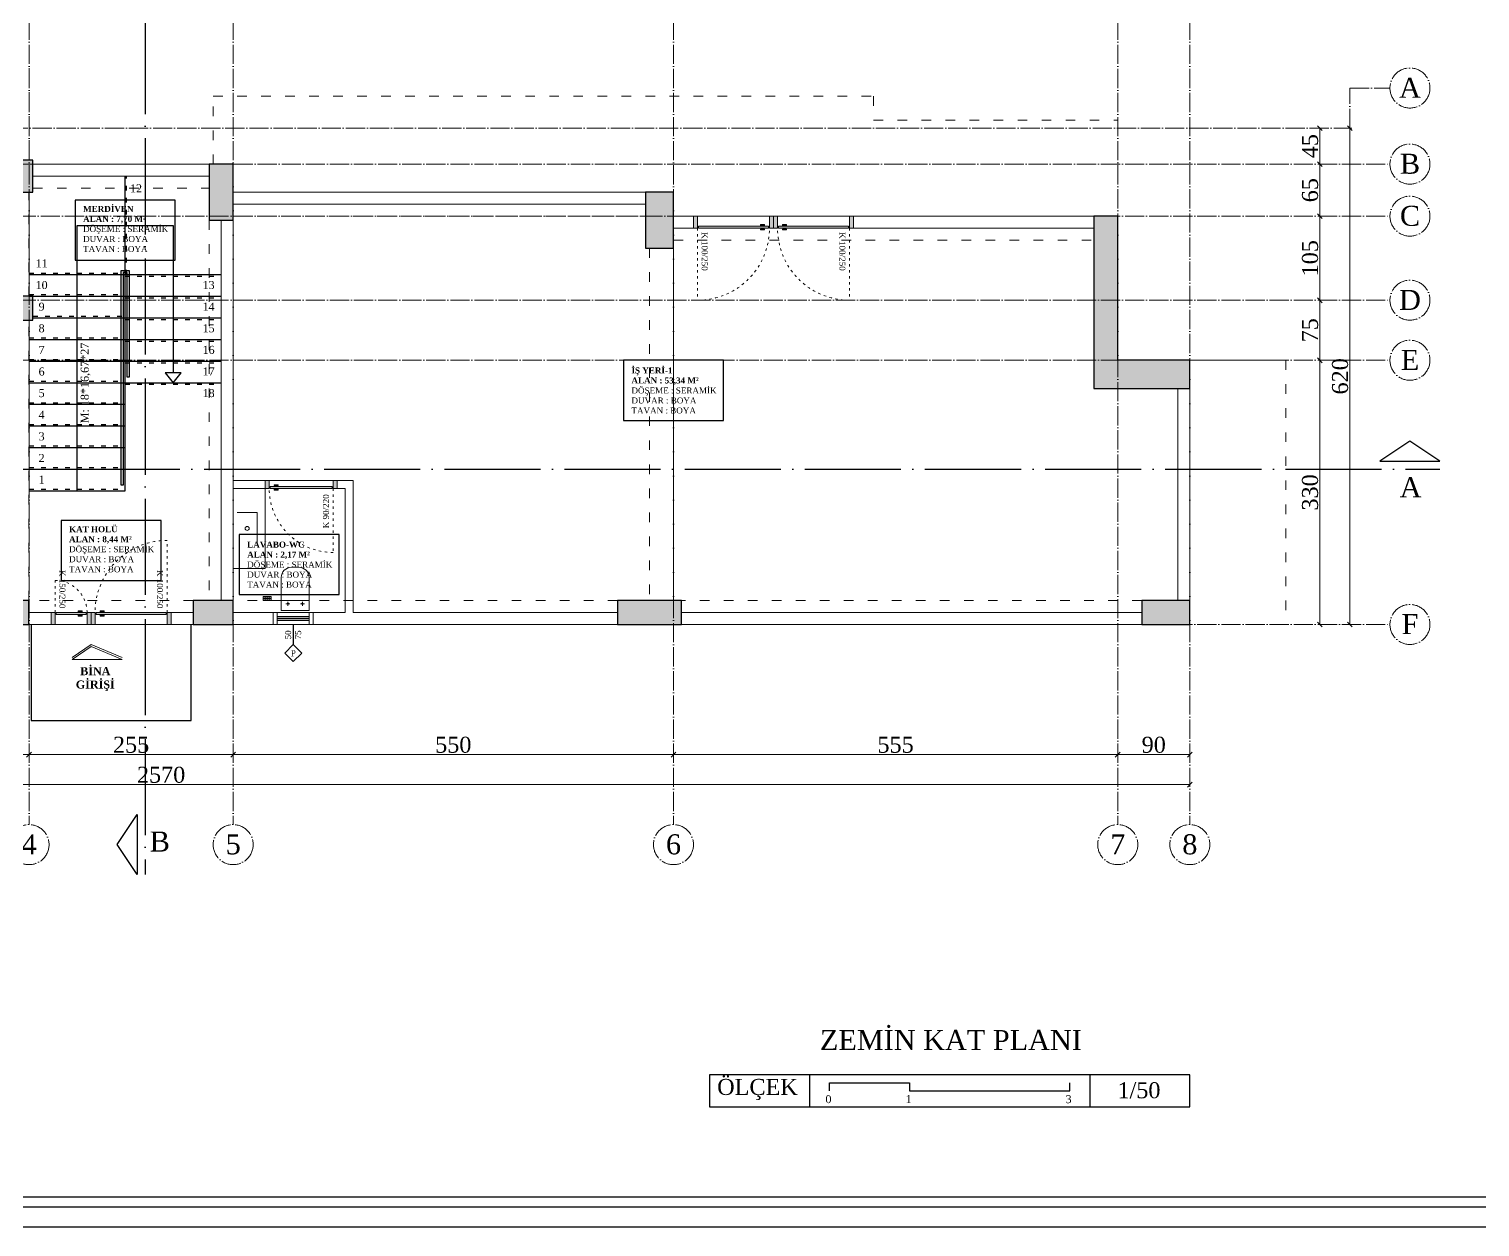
# Model space of a CAD drawing. Header units: centimetres. Extents: x -1107 to 35418, y 13584 to 18329.
# Drawn here: x 6538 to 8350, y 14837 to 16333 of the extents above; entities that cross this region are included whole.
import ezdxf

# ---------------------------------------------------------------- set-up
doc = ezdxf.new("R2010")
doc.units = ezdxf.units.CM
for name, pattern in [('ACAD_ISO03', [30, 12, -18]), ('ACAD_ISO03W100', [30, 12, -18]), ('ACAD_ISO04W100', [30, 24, -3, 0, -3]), ('DUZ', [0])]:
    doc.linetypes.add(name, pattern=pattern)
doc.layers.add('YLZ-AKS', color=7, linetype='ACAD_ISO04W100', lineweight=5, true_color=0x2e2f36)
doc.layers.add('YLZ-TARAMA', color=7, linetype='Continuous', lineweight=5, true_color=0x686d6c)
for name, color, linetype, lineweight in [('YLZ-DUVAR', 151, 'Continuous', 20), ('YLZ-ISLAK HACİMLER', 150, 'Continuous', 9), ('YLZ-KAPI', 241, 'Continuous', 9), ('YLZ-PENCERE', 231, 'Continuous', 5), ('YLZ-TEFRİŞ', 191, 'Continuous', 20), ('YLZ-ÇIKMA İZDÜŞÜMÜ', 201, 'ACAD_ISO03', 5), ('YLZ-ÖLÇÜ', 251, 'Continuous', 5)]:
    doc.layers.add(name, color=color, linetype=linetype, lineweight=lineweight)
for name, color, linetype in [('YLZ-Kesit Çizgisi', 10, 'Continuous'), ('YLZ-KOLON', 191, 'Continuous'), ('YLZ-KORKULUK', 161, 'DUZ'), ('YLZ-MERDİVEN', 11, 'Continuous'), ('YLZ-PAFTA', 165, 'Continuous'), ('YLZ-YAZI', 113, 'Continuous')]:
    doc.layers.add(name, color=color, linetype=linetype)
doc.layers.add('YLZ-KİRİŞ', color=123, linetype='ACAD_ISO03W100', lineweight=5, transparency=0.5)
doc.styles.add('ARIAL', font='times.ttf')
doc.dimstyles.new('YLZ - Dış Ölçü', dxfattribs={"dimscale": 2, "dimtxt": 10, "dimasz": 3, "dimexe": 1.25, "dimexo": 1, "dimgap": 1, "dimtad": 1, "dimdec": 1, "dimrnd": 0.5, "dimtxsty": 'ARIAL', "dimblk": 'OBLIQUE', "dimcen": 1, "dimclrd": 250, "dimclre": 250, "dimclrt": 150, "dimadec": 0, "dimazin": 0, "dimtfac": 1, "dimtdec": 1, "dimtmove": 1, "dimatfit": 3, "dimldrblk": 'OBLIQUE', "dimfxl": 5, "dimfxlon": 1, "dimarcsym": 0})

# ---------------------------------------------------------------- blocks, each defined once
blk = doc.blocks.new('Aks')
at = {"layer": 'YLZ-AKS'}
for p, q in [((480230.8, 4514449.6), (480230.8, 4513204.6)), ((480485.8, 4514449.6), (480485.8, 4513204.6)), ((481035.8, 4514449.6), (481035.8, 4513204.6)), ((481590.8, 4514449.6), (481590.8, 4513204.6)), ((481680.8, 4514449.6), (481680.8, 4513204.6)), ((478860.8, 4513859.6), (481930.8, 4513859.6)), ((478860.8, 4513784.6), (481930.8, 4513784.6)), ((478860.8, 4513454.6), (481930.8, 4513454.6))]:
    blk.add_line(p, q, dxfattribs=at)
for points in [[(478860.8, 4514124.6), (478910.8, 4514124.6), (478910.8, 4514074.6), (481880.8, 4514074.6), (481880.8, 4514124.6), (481930.8, 4514124.6)], [(478860.8, 4514029.6), (481930.8, 4514029.6)], [(478860.8, 4513964.6), (481930.8, 4513964.6)]]:
    blk.add_lwpolyline(points, dxfattribs=at)
for centre in [(481955.8, 4514124.6), (481955.8, 4514029.6), (481955.8, 4513964.6), (481955.8, 4513859.6), (481955.8, 4513784.6), (481955.8, 4513454.6), (480230.8, 4513179.6), (480485.8, 4513179.6), (481035.8, 4513179.6), (481590.8, 4513179.6), (481680.8, 4513179.6)]:
    blk.add_circle(centre, 25, dxfattribs=at)
at = {"layer": 'YLZ-Kesit Çizgisi', "linetype": 'ACAD_ISO04W100', "ltscale": 5}
for p, q in [((480375.8, 4514512.1), (480375.8, 4513142.1)), ((478798.3, 4513648.6), (481993.3, 4513648.6))]:
    blk.add_line(p, q, dxfattribs=at)
for points in [[(481993.3, 4513658.6), (481955.8, 4513683.6), (481918.3, 4513658.6), (481993.3, 4513658.6)], [(480365.8, 4513142.1), (480340.8, 4513179.6), (480365.8, 4513217.1), (480365.8, 4513142.1)]]:
    blk.add_lwpolyline(points, dxfattribs=at)
at = {"layer": 'YLZ-Kesit Çizgisi', "linetype": 'ACAD_ISO04W100', "ltscale": 5, "char_height": 25, "attachment_point": 1, "style": 'ARIAL'}
for s, insert in [('A', (481943, 4513638.4)), ('B', (480381.6, 4513196))]:
    blk.add_mtext_dynamic_manual_height_columns(s, width=209.742, gutter_width=12.5, heights=[104], dxfattribs=dict(at, insert=insert))
at = {"layer": 'YLZ-YAZI', "char_height": 25, "attachment_point": 1, "style": 'ARIAL'}
for s, heights, insert in [('\\pxqc;A', [8.55], (481940.1, 4514137.5)), ('\\pxqc;B', [8.55], (481940.1, 4514042.5)), ('\\pxqc;C', [8.55], (481940.1, 4513977.5)), ('\\pxqc;D', [8.55], (481940.1, 4513872.5)), ('\\pxqc;E', [8.55], (481940.1, 4513797.5)), ('\\pxqc;F', [8.55], (481940.1, 4513467.5)), ('\\pxqc;4', [8.55], (480215.1, 4513192.5)), ('\\pxqc;5', [8.55], (480470.1, 4513192.5)), ('\\pxqc;6', [17.4], (481020.1, 4513192.5)), ('\\pxqc;7', [8.55], (481575.1, 4513192.5)), ('\\pxqc;8', [8.55], (481665.1, 4513192.5))]:
    blk.add_mtext_dynamic_manual_height_columns(s, width=31.519, gutter_width=12.5, heights=heights, dxfattribs=dict(at, insert=insert))
blk = doc.blocks.new('ZK. Kolon Plan')
at = {"layer": 'YLZ-TARAMA'}
h = blk.add_hatch(dxfattribs=at)
h.set_pattern_fill('ANSI33', color=256, angle=-90)
h.paths.add_polyline_path([(475247.3, 4505192.7), (475217.3, 4505192.7), (475217.3, 4505112.7), (475247.3, 4505112.7)])
h.paths.add_polyline_path([(475277.3, 4504602.7), (475217.3, 4504602.7), (475217.3, 4504572.7), (475277.3, 4504572.7)])
h.paths.add_polyline_path([(475992.3, 4504602.7), (475912.3, 4504602.7), (475912.3, 4504572.7), (475992.3, 4504572.7)])
h.paths.add_polyline_path([(475987.3, 4505172.7), (475947.3, 4505172.7), (475947.3, 4505112.7), (475987.3, 4505112.7)])
h.paths.add_polyline_path([(475722.3, 4505192.7), (475682.3, 4505192.7), (475682.3, 4505132.7), (475722.3, 4505132.7)])
h.paths.add_polyline_path([(476342.3, 4504982.7), (476292.3, 4504982.7), (476292.3, 4504952.7), (476342.3, 4504952.7)])
h.paths.add_polyline_path([(476342.3, 4505152.7), (476302.3, 4505152.7), (476302.3, 4505112.7), (476342.3, 4505112.7)])
h.paths.add_polyline_path([(476337.3, 4504602.7), (476287.3, 4504602.7), (476287.3, 4504572.7), (476337.3, 4504572.7)])
h.paths.add_polyline_path([(476592.3, 4504602.7), (476542.3, 4504602.7), (476542.3, 4504572.7), (476592.3, 4504572.7)])
h.paths.add_polyline_path([(476592.3, 4505147.7), (476562.3, 4505147.7), (476562.3, 4505077.7), (476592.3, 4505077.7)])
h.paths.add_polyline_path([(477142.3, 4505112.7), (477107.3, 4505112.7), (477107.3, 4505042.7), (477142.3, 4505042.7)])
h.paths.add_polyline_path([(477152.3, 4504602.7), (477072.3, 4504602.7), (477072.3, 4504572.7), (477152.3, 4504572.7)])
h.paths.add_polyline_path([(477787.3, 4504602.7), (477727.3, 4504602.7), (477727.3, 4504572.7), (477787.3, 4504572.7)])
h.paths.add_polyline_path([(477787.3, 4504902.7), (477697.3, 4504902.7), (477697.3, 4505082.7), (477667.3, 4505082.7), (477667.3, 4504867.7), (477787.3, 4504867.7)])
at = {"layer": 'YLZ-KİRİŞ'}
for points in [[(476342.3, 4505117.7), (476562.3, 4505117.7), (476562.3, 4505147.7), (476342.3, 4505147.7)], [(476307.3, 4505112.7), (476307.3, 4504982.7), (476337.3, 4504982.7), (476337.3, 4505112.7)], [(476592.3, 4505082.7), (477107.3, 4505082.7), (477107.3, 4505112.7), (476592.3, 4505112.7)], [(476562.3, 4505077.7), (476562.3, 4504602.7), (476592.3, 4504602.7), (476592.3, 4505077.7)], [(477142.3, 4505052.7), (477667.3, 4505052.7), (477667.3, 4505082.7), (477142.3, 4505082.7)], [(477112.3, 4505042.7), (477112.3, 4504602.7), (477142.3, 4504602.7), (477142.3, 4505042.7)], [(476307.3, 4504952.7), (476307.3, 4504602.7), (476337.3, 4504602.7), (476337.3, 4504952.7)], [(476337.3, 4504572.7), (476542.3, 4504572.7), (476542.3, 4504602.7), (476337.3, 4504602.7)], [(476592.3, 4504572.7), (477072.3, 4504572.7), (477072.3, 4504602.7), (476592.3, 4504602.7)], [(477152.3, 4504572.7), (477727.3, 4504572.7), (477727.3, 4504602.7), (477152.3, 4504602.7)]]:
    blk.add_lwpolyline(points, close=True, dxfattribs=at)
at = {"layer": 'YLZ-KOLON'}
for points in [[(476302.3, 4505152.7), (476302.3, 4505112.7), (476342.3, 4505112.7), (476342.3, 4505152.7)], [(476562.3, 4505147.7), (476562.3, 4505077.7), (476592.3, 4505077.7), (476592.3, 4505147.7)], [(477107.3, 4505112.7), (477107.3, 4505042.7), (477142.3, 4505042.7), (477142.3, 4505112.7)], [(476292.3, 4504982.7), (476292.3, 4504952.7), (476342.3, 4504952.7), (476342.3, 4504982.7)], [(476287.3, 4504602.7), (476287.3, 4504572.7), (476337.3, 4504572.7), (476337.3, 4504602.7)], [(476542.3, 4504602.7), (476542.3, 4504572.7), (476592.3, 4504572.7), (476592.3, 4504602.7)], [(477072.3, 4504602.7), (477072.3, 4504572.7), (477152.3, 4504572.7), (477152.3, 4504602.7)], [(477727.3, 4504602.7), (477727.3, 4504572.7), (477787.3, 4504572.7), (477787.3, 4504602.7)]]:
    blk.add_lwpolyline(points, close=True, dxfattribs=at)
blk.add_lwpolyline([(477787.3, 4504902.7), (477697.3, 4504902.7), (477697.3, 4505082.7), (477667.3, 4505082.7), (477667.3, 4504867.7), (477787.3, 4504867.7), (477787.3, 4504902.7)], dxfattribs=at)
blk = doc.blocks.new('Merdiven 1')
at = {"layer": 'YLZ-KORKULUK'}
blk.add_lwpolyline([(481422.1, 4510777.9), (481419.6, 4510777.9), (481419.6, 4511045.9), (481429.6, 4511045.9), (481429.6, 4510912.9), (481427.1, 4510912.9), (481427.1, 4511043.4), (481422.1, 4511043.4)], close=True, dxfattribs=at)
at = {"layer": 'YLZ-MERDİVEN'}
for p, q in [((481424.6, 4511040.9), (481424.6, 4511163.9)), ((481304.6, 4511040.9), (481424.6, 4511040.9)), ((481424.6, 4510770.9), (481424.6, 4511040.9)), ((481424.6, 4511040.9), (481544.6, 4511040.9)), ((481304.6, 4511013.9), (481424.6, 4511013.9)), ((481424.6, 4511013.9), (481544.6, 4511013.9)), ((481309.6, 4510986.9), (481424.6, 4510986.9)), ((481424.6, 4510986.9), (481544.6, 4510986.9)), ((481304.6, 4510959.9), (481424.6, 4510959.9)), ((481424.6, 4510959.9), (481544.6, 4510959.9)), ((481304.6, 4510932.9), (481424.6, 4510932.9)), ((481424.6, 4510932.9), (481544.6, 4510932.9)), ((481304.6, 4510905.9), (481424.6, 4510905.9)), ((481424.6, 4510905.9), (481544.6, 4510905.9)), ((481304.6, 4510878.9), (481424.6, 4510878.9)), ((481304.6, 4510851.9), (481424.6, 4510851.9)), ((481304.6, 4510824.9), (481424.6, 4510824.9)), ((481304.6, 4510797.9), (481424.6, 4510797.9)), ((481304.6, 4510770.9), (481424.6, 4510770.9))]:
    blk.add_line(p, q, dxfattribs=at)
at = {"layer": 'YLZ-MERDİVEN', "linetype": 'ACAD_ISO03W100', "ltscale": 0.5}
for p, q in [((481426.6, 4511040.9), (481426.6, 4511163.9)), ((481304.6, 4511042.9), (481424.6, 4511042.9)), ((481424.6, 4511038.9), (481544.6, 4511038.9)), ((481304.6, 4511015.9), (481424.6, 4511015.9)), ((481424.6, 4511011.9), (481544.6, 4511011.9)), ((481309.6, 4510988.9), (481424.6, 4510988.9)), ((481424.6, 4510984.9), (481544.6, 4510984.9)), ((481304.6, 4510961.9), (481424.6, 4510961.9)), ((481424.6, 4510957.9), (481544.6, 4510957.9)), ((481304.6, 4510934.9), (481424.6, 4510934.9)), ((481424.6, 4510930.9), (481544.6, 4510930.9)), ((481304.6, 4510907.9), (481424.6, 4510907.9)), ((481424.6, 4510903.9), (481544.6, 4510903.9)), ((481304.6, 4510880.9), (481424.6, 4510880.9)), ((481304.6, 4510853.9), (481424.6, 4510853.9)), ((481304.6, 4510826.9), (481424.6, 4510826.9)), ((481304.6, 4510799.9), (481424.6, 4510799.9)), ((481304.6, 4510772.9), (481424.6, 4510772.9))]:
    blk.add_line(p, q, dxfattribs=at)
at = {"layer": 'YLZ-MERDİVEN'}
for points in [[(481364.6, 4510770.9), (481364.6, 4511102.4), (481484.6, 4511102.4), (481484.6, 4510918.4)], [(481474.6, 4510918.4), (481484.6, 4510905.9), (481494.6, 4510918.4), (481474.6, 4510918.4)]]:
    blk.add_lwpolyline(points, dxfattribs=at)
at = {"layer": 'YLZ-YAZI', "char_height": 10, "style": 'ARIAL'}
for s, insert, attachment_point in [('\\pxqc;12', (481426.3, 4511153.6), 1), ('\\pxqc;11', (481308.4, 4511059.9), 1), ('\\pxqc;10', (481308.4, 4511032.9), 1), ('\\pxqc;13', (481540.9, 4511032.9), 3), ('\\pxqc;9', (481308.4, 4511005.9), 1), ('\\pxqc;14', (481540.9, 4511005.9), 3), ('\\pxqc;8', (481308.4, 4510978.9), 1), ('\\pxqc;15', (481540.9, 4510978.9), 3), ('\\pxqc;7', (481308.4, 4510951.9), 1), ('\\pxqc;16', (481540.9, 4510951.9), 3), ('\\pxqc;6', (481308.4, 4510924.9), 1), ('\\pxqc;17', (481540.9, 4510924.9), 3), ('\\pxqc;5', (481308.4, 4510897.9), 1), ('\\pxqc;18', (481540.9, 4510897.9), 3), ('\\pxqc;4', (481308.4, 4510870.9), 1), ('\\pxqc;3', (481308.4, 4510843.9), 1), ('\\pxqc;2', (481308.4, 4510816.9), 1), ('\\pxqc;1', (481308.4, 4510789.9), 1)]:
    blk.add_mtext_dynamic_manual_height_columns(s, width=23.938, gutter_width=12.5, heights=[26.5], dxfattribs=dict(at, insert=insert, attachment_point=attachment_point))
at = {"layer": 'YLZ-YAZI', "insert": (481369.2, 4510955.9), "char_height": 10, "attachment_point": 3, "rotation": 90, "style": 'ARIAL'}
blk.add_mtext_dynamic_manual_height_columns('M: 18*16,67*27', width=344.303, gutter_width=12.5, heights=[10.2], dxfattribs=at)
blk = doc.blocks.new("Kapı 100'lük")
at = {"lineweight": 0, "true_color": 0x939598, "transparency": 33554559}
h = blk.add_hatch(color=252, dxfattribs=at)
h.dxf.hatch_style = 1
h.paths.add_polyline_path([(2266.4, 2744.3), (2271.4, 2744.3), (2271.4, 2759.3), (2266.4, 2759.3)])
h.paths.add_polyline_path([(2272.6, 2756.8), (2360.1, 2756.8), (2360.1, 2759.3), (2272.6, 2759.3)])
h.paths.add_polyline_path([(2277.6, 2754.8), (2282.6, 2754.8), (2282.6, 2755.8), (2277.6, 2755.8)])
h.paths.add_polyline_path([(2282.6, 2760.3), (2282.6, 2761.3), (2277.6, 2761.3), (2277.6, 2760.3)])
h.paths.add_polyline_path([(2361.4, 2759.3), (2361.4, 2744.3), (2366.4, 2744.3), (2366.4, 2759.3)])
at = {"layer": 'YLZ-KAPI', "linetype": 'ACAD_ISO03W100', "ltscale": 0.25}
blk.add_line((2361.4, 2759.3), (2361.4, 2849.3), dxfattribs=at)
at = {"layer": 'YLZ-KAPI'}
blk.add_line((2361.4, 2744.3), (2271.4, 2744.3), dxfattribs=at)
for points in [[(2266.4, 2759.3), (2266.4, 2744.3), (2271.4, 2744.3), (2271.4, 2759.3)], [(2360.1, 2756.8), (2272.6, 2756.8), (2272.6, 2759.3), (2360.1, 2759.3)], [(2282.6, 2761.3), (2282.6, 2760.3), (2277.6, 2760.3), (2277.6, 2761.3)], [(2282.6, 2754.8), (2282.6, 2755.8), (2277.6, 2755.8), (2277.6, 2754.8)], [(2366.4, 2759.3), (2366.4, 2744.3), (2361.4, 2744.3), (2361.4, 2759.3)]]:
    blk.add_lwpolyline(points, close=True, dxfattribs=at)
at = {"layer": 'YLZ-KAPI', "linetype": 'ACAD_ISO03W100', "ltscale": 0.25}
blk.add_arc((2361.4, 2759.3), 90, 90, 180, dxfattribs=at)
blk = doc.blocks.new("Kapı 50'lik")
at = {"lineweight": 0, "true_color": 0x939598, "transparency": 33554559}
h = blk.add_hatch(color=252, dxfattribs=at)
h.dxf.hatch_style = 1
h.paths.add_polyline_path([(462145.1, 4504001.3), (462140.1, 4504001.3), (462140.1, 4503986.3), (462145.1, 4503986.3)])
h.paths.add_polyline_path([(462138.9, 4503988.8), (462101.4, 4503988.8), (462101.4, 4503986.3), (462138.9, 4503986.3)])
h.paths.add_polyline_path([(462133.9, 4503990.8), (462128.9, 4503990.8), (462128.9, 4503989.8), (462133.9, 4503989.8)])
h.paths.add_polyline_path([(462128.9, 4503985.3), (462128.9, 4503984.3), (462133.9, 4503984.3), (462133.9, 4503985.3)])
h.paths.add_polyline_path([(462095.1, 4504001.3), (462095.1, 4503986.3), (462100.1, 4503986.3), (462100.1, 4504001.3)])
at = {"layer": 'YLZ-KAPI'}
blk.add_line((462100.1, 4504001.3), (462140.1, 4504001.3), dxfattribs=at)
at = {"layer": 'YLZ-KAPI', "linetype": 'ACAD_ISO03W100', "ltscale": 0.25}
blk.add_line((462100.1, 4503986.3), (462100.1, 4503946.3), dxfattribs=at)
at = {"layer": 'YLZ-KAPI'}
for points in [[(462095.1, 4503986.3), (462095.1, 4504001.3), (462100.1, 4504001.3), (462100.1, 4503986.3)], [(462128.9, 4503990.8), (462128.9, 4503989.8), (462133.9, 4503989.8), (462133.9, 4503990.8)], [(462145.1, 4503986.3), (462145.1, 4504001.3), (462140.1, 4504001.3), (462140.1, 4503986.3)], [(462101.4, 4503988.8), (462138.9, 4503988.8), (462138.9, 4503986.3), (462101.4, 4503986.3)], [(462128.9, 4503984.3), (462128.9, 4503985.3), (462133.9, 4503985.3), (462133.9, 4503984.3)]]:
    blk.add_lwpolyline(points, close=True, dxfattribs=at)
at = {"layer": 'YLZ-KAPI', "linetype": 'ACAD_ISO03W100', "ltscale": 0.25}
blk.add_arc((462100.1, 4503986.3), 40, 270, 0, dxfattribs=at)
blk = doc.blocks.new('Kapı-2')
blk.add_blockref("Kapı 100'lük", (3833.2, 13520.2))
at = {"layer": 'YLZ-DUVAR', "xscale": -1, "rotation": 180}
blk.add_blockref("Kapı 50'lik", (-456045.5, 4520265.8), dxfattribs=at)
at = {"layer": 'YLZ-YAZI', "char_height": 7.5, "rotation": 270, "style": 'ARIAL'}
for s, insert, attachment_point in [('K 150/250', (6067.5, 16284.5), 3), ('K 100/250', (6181.8, 16284.5), 9)]:
    blk.add_mtext_dynamic_manual_height_columns(s, width=58.677, gutter_width=12.5, heights=[49.4], dxfattribs=dict(at, insert=insert, attachment_point=attachment_point))
blk = doc.blocks.new('Z.K. Tefriş')
at = {"layer": 'YLZ-MERDİVEN'}
blk.add_lwpolyline([(483683.9, 4513694.2), (483683.9, 4513574.2), (483883.9, 4513574.2), (483883.9, 4513694.2)], dxfattribs=at)
at = {"layer": 'YLZ-TEFRİŞ'}
for points in [[(483735.4, 4513653), (483758.9, 4513669.2), (483797.9, 4513653)], [(483797.9, 4513650.5), (483735.4, 4513650.5), (483758.9, 4513666.7), (483797.9, 4513650.5)]]:
    blk.add_lwpolyline(points, dxfattribs=at)
at = {"layer": 'YLZ-TEFRİŞ', "insert": (483672.1, 4513611.1), "char_height": 10, "attachment_point": 7, "style": 'ARIAL'}
blk.add_mtext_dynamic_manual_height_columns('\\pxqc;{\\fTimes New Roman|b1|i0|c162|p18;BİNA \\PGİRİŞİ}', width=184.11, gutter_width=6.25, heights=[52], dxfattribs=at)
blk = doc.blocks.new("Kapı 90'lık")
at = {"lineweight": 0, "true_color": 0x939598, "transparency": 33554559}
h = blk.add_hatch(color=252, dxfattribs=at)
h.dxf.hatch_style = 1
h.paths.add_polyline_path([(663.8, 3319.8), (668.8, 3319.8), (668.8, 3329.8), (663.8, 3329.8)])
h.paths.add_polyline_path([(670, 3327.3), (747.5, 3327.3), (747.5, 3329.8), (670, 3329.8)])
h.paths.add_polyline_path([(675, 3325.3), (680, 3325.3), (680, 3326.3), (675, 3326.3)])
h.paths.add_polyline_path([(680, 3330.8), (680, 3331.8), (675, 3331.8), (675, 3330.8)])
h.paths.add_polyline_path([(753.8, 3329.8), (748.8, 3329.8), (748.8, 3319.8), (753.8, 3319.8)])
at = {"layer": 'YLZ-KAPI', "linetype": 'ACAD_ISO03W100', "ltscale": 0.25}
blk.add_line((748.8, 3329.8), (748.8, 3409.8), dxfattribs=at)
at = {"layer": 'YLZ-KAPI'}
blk.add_line((748.8, 3319.8), (668.8, 3319.8), dxfattribs=at)
for points in [[(663.8, 3329.8), (663.8, 3319.8), (668.8, 3319.8), (668.8, 3329.8)], [(747.5, 3327.3), (670, 3327.3), (670, 3329.8), (747.5, 3329.8)], [(680, 3331.8), (680, 3330.8), (675, 3330.8), (675, 3331.8)], [(680, 3325.3), (680, 3326.3), (675, 3326.3), (675, 3325.3)], [(753.8, 3329.8), (753.8, 3319.8), (748.8, 3319.8), (748.8, 3329.8)]]:
    blk.add_lwpolyline(points, close=True, dxfattribs=at)
at = {"layer": 'YLZ-KAPI', "linetype": 'ACAD_ISO03W100', "ltscale": 0.25}
blk.add_arc((748.8, 3329.8), 80, 90, 180, dxfattribs=at)
blk = doc.blocks.new('Z.K.-Mahal İsimleri')
at = {"layer": 'YLZ-YAZI'}
for points in [[(-1735.1, -10999.5), (-1735.1, -11074.5), (-1610.1, -11074.5), (-1610.1, -10999.5), (-1735.1, -10999.5)], [(-2475.1, -11119.5), (-2475.1, -11194.5), (-2350.1, -11194.5), (-2350.1, -11119.5), (-2475.1, -11119.5)], [(-1050.1, -11199.5), (-1050.1, -11274.5), (-925.1, -11274.5), (-925.1, -11199.5), (-1050.1, -11199.5)], [(-1752.6, -11399.5), (-1752.6, -11474.5), (-1627.6, -11474.5), (-1627.6, -11399.5), (-1752.6, -11399.5)], [(-2160.1, -11417), (-2160.1, -11492), (-2035.1, -11492), (-2035.1, -11417), (-2160.1, -11417)], [(-1530.1, -11417), (-1530.1, -11492), (-1405.1, -11492), (-1405.1, -11417), (-1530.1, -11417)]]:
    blk.add_lwpolyline(points, dxfattribs=at)
blk.add_lwpolyline([(-1972.6, -11233.8), (-1972.6, -11265.1), (-1847.6, -11265.1), (-1847.6, -11233.8)], close=True, dxfattribs=at)
at = {"layer": 'YLZ-YAZI', "char_height": 7.5, "attachment_point": 1, "style": 'ARIAL'}
for s, width, heights, insert in [('{\\fTimes New Roman|b1|i0|c162|p18;MERDİVEN\\PALAN : 7,70 M² }\\PDÖŞEME : SERAMİK\\PDUVAR : BOYA \\PTAVAN : BOYA', 148.617, [94.5], (-1725.1, -11006.7)), ('{\\fTimes New Roman|b1|i0|c162|p18;İŞ YERİ-2\\PALAN : 50,39 M² }\\PDÖŞEME : SERAMİK\\PDUVAR : BOYA \\PTAVAN : BOYA', 148.617, [94.5], (-2465.1, -11128.4)), ('{\\fTimes New Roman|b1|i0|c162|p18;İŞ YERİ-1\\PALAN : 53,34 M² }\\PDÖŞEME : SERAMİK\\PDUVAR : BOYA \\PTAVAN : BOYA', 148.617, [94.5], (-1040.1, -11208.4)), ('\\pxqc;{\\fTimes New Roman|b1|i0|c162|p18;ASANSÖR} {\\fTimes New Roman|b1|i0|c162|p18;BOŞLUĞU}\\P{\\fTimes New Roman|b1|i0|c162|p18;ALAN : 4,10 M² }', 117.351, [94], (-1969, -11238.9)), ('{\\fTimes New Roman|b1|i0|c162|p18;KAT HOLÜ\\PALAN : 8,44 M² \\P}DÖŞEME : SERAMİK\\PDUVAR : BOYA \\PTAVAN : BOYA', 148.617, [94.5], (-1742.6, -11406.7)), ('{\\fTimes New Roman|b1|i0|c162|p18;LAVABO-WC\\PALAN : 2,13 M² \\P}DÖŞEME : SERAMİK\\PDUVAR : BOYA \\PTAVAN : BOYA', 148.617, [94.5], (-2150.1, -11425.9)), ('{\\fTimes New Roman|b1|i0|c162|p18;LAVABO-WC\\PALAN : 2,17 M² \\P}DÖŞEME : SERAMİK\\PDUVAR : BOYA \\PTAVAN : BOYA', 148.617, [94.5], (-1520.1, -11425.9))]:
    blk.add_mtext_dynamic_manual_height_columns(s, width=width, gutter_width=12.5, heights=heights, dxfattribs=dict(at, insert=insert))
blk = doc.blocks.new('_Oblique')
at = {"color": 0, "linetype": 'ByBlock', "lineweight": -2}
blk.add_line((-0.5, -0.5), (0.5, 0.5), dxfattribs=at)
blk = doc.blocks.new('*D5562')
at = {"layer": 'Defpoints', "color": 0, "transparency": 16777216}
for p in [(7342.7, 15426.9), (7342.7, 15426.9), (7897.7, 15426.9)]:
    blk.add_point(p, dxfattribs=at)
at = {"layer": 'YLZ-ÖLÇÜ', "color": 250, "lineweight": -2, "transparency": 16777216}
for p, q in [((7342.7, 15426.9), (7342.7, 15429.4)), ((7897.7, 15426.9), (7342.7, 15426.9)), ((7897.7, 15426.9), (7897.7, 15429.4))]:
    blk.add_line(p, q, dxfattribs=at)
at = {"layer": 'YLZ-ÖLÇÜ', "color": 250, "lineweight": -2, "transparency": 16777216, "xscale": 6, "yscale": 6, "zscale": 6, "rotation": 180}
blk.add_blockref('_Oblique', (7342.7, 15426.9), dxfattribs=at)
at = {"layer": 'YLZ-ÖLÇÜ', "color": 250, "lineweight": -2, "transparency": 16777216, "xscale": 6, "yscale": 6, "zscale": 6}
blk.add_blockref('_Oblique', (7897.7, 15426.9), dxfattribs=at)
at = {"layer": 'YLZ-ÖLÇÜ', "color": 150, "transparency": 16777216, "insert": (7620.2, 15439.1), "char_height": 20, "attachment_point": 5, "style": 'ARIAL'}
blk.add_mtext('555', dxfattribs=at)
blk = doc.blocks.new('*D5563')
at = {"layer": 'Defpoints', "color": 0, "transparency": 16777216}
for p in [(6792.7, 15426.9), (6792.7, 15426.9), (7342.7, 15426.9)]:
    blk.add_point(p, dxfattribs=at)
at = {"layer": 'YLZ-ÖLÇÜ', "color": 250, "lineweight": -2, "transparency": 16777216}
for p, q in [((6792.7, 15426.9), (6792.7, 15429.4)), ((7342.7, 15426.9), (6792.7, 15426.9)), ((7342.7, 15426.9), (7342.7, 15429.4))]:
    blk.add_line(p, q, dxfattribs=at)
at = {"layer": 'YLZ-ÖLÇÜ', "color": 250, "lineweight": -2, "transparency": 16777216, "xscale": 6, "yscale": 6, "zscale": 6, "rotation": 180}
blk.add_blockref('_Oblique', (6792.7, 15426.9), dxfattribs=at)
at = {"layer": 'YLZ-ÖLÇÜ', "color": 250, "lineweight": -2, "transparency": 16777216, "xscale": 6, "yscale": 6, "zscale": 6}
blk.add_blockref('_Oblique', (7342.7, 15426.9), dxfattribs=at)
at = {"layer": 'YLZ-ÖLÇÜ', "color": 150, "transparency": 16777216, "insert": (7067.7, 15439.1), "char_height": 20, "attachment_point": 5, "style": 'ARIAL'}
blk.add_mtext('550', dxfattribs=at)
blk = doc.blocks.new('*D5564')
at = {"layer": 'Defpoints', "color": 0, "transparency": 16777216}
for p in [(6537.7, 15426.9), (6537.7, 15426.9), (6792.7, 15426.9)]:
    blk.add_point(p, dxfattribs=at)
at = {"layer": 'YLZ-ÖLÇÜ', "color": 250, "lineweight": -2, "transparency": 16777216}
for p, q in [((6537.7, 15426.9), (6537.7, 15429.4)), ((6792.7, 15426.9), (6537.7, 15426.9)), ((6792.7, 15426.9), (6792.7, 15429.4))]:
    blk.add_line(p, q, dxfattribs=at)
at = {"layer": 'YLZ-ÖLÇÜ', "color": 250, "lineweight": -2, "transparency": 16777216, "xscale": 6, "yscale": 6, "zscale": 6, "rotation": 180}
blk.add_blockref('_Oblique', (6537.7, 15426.9), dxfattribs=at)
at = {"layer": 'YLZ-ÖLÇÜ', "color": 250, "lineweight": -2, "transparency": 16777216, "xscale": 6, "yscale": 6, "zscale": 6}
blk.add_blockref('_Oblique', (6792.7, 15426.9), dxfattribs=at)
at = {"layer": 'YLZ-ÖLÇÜ', "color": 150, "transparency": 16777216, "insert": (6665.2, 15439.1), "char_height": 20, "attachment_point": 5, "style": 'ARIAL'}
blk.add_mtext('255', dxfattribs=at)
blk = doc.blocks.new('*D5565')
at = {"layer": 'Defpoints', "color": 0, "transparency": 16777216}
for p in [(6182.7, 15426.9), (6182.7, 15426.9), (6537.7, 15426.9)]:
    blk.add_point(p, dxfattribs=at)
at = {"layer": 'YLZ-ÖLÇÜ', "color": 250, "lineweight": -2, "transparency": 16777216}
for p, q in [((6182.7, 15426.9), (6182.7, 15429.4)), ((6537.7, 15426.9), (6182.7, 15426.9)), ((6537.7, 15426.9), (6537.7, 15429.4))]:
    blk.add_line(p, q, dxfattribs=at)
at = {"layer": 'YLZ-ÖLÇÜ', "color": 250, "lineweight": -2, "transparency": 16777216, "xscale": 6, "yscale": 6, "zscale": 6, "rotation": 180}
blk.add_blockref('_Oblique', (6182.7, 15426.9), dxfattribs=at)
at = {"layer": 'YLZ-ÖLÇÜ', "color": 250, "lineweight": -2, "transparency": 16777216, "xscale": 6, "yscale": 6, "zscale": 6}
blk.add_blockref('_Oblique', (6537.7, 15426.9), dxfattribs=at)
at = {"layer": 'YLZ-ÖLÇÜ', "color": 150, "transparency": 16777216, "insert": (6360.2, 15439.1), "char_height": 20, "attachment_point": 5, "style": 'ARIAL'}
blk.add_mtext('355', dxfattribs=at)
blk = doc.blocks.new('*D5572')
at = {"layer": 'Defpoints', "color": 0, "transparency": 16777216}
for p in [(8187.7, 16209.4), (8187.7, 16209.4), (8187.7, 15589.4)]:
    blk.add_point(p, dxfattribs=at)
at = {"layer": 'YLZ-ÖLÇÜ', "color": 250, "lineweight": -2, "transparency": 16777216}
for p, q in [((8187.7, 16209.4), (8190.2, 16209.4)), ((8187.7, 15589.4), (8187.7, 16209.4)), ((8187.7, 15589.4), (8190.2, 15589.4))]:
    blk.add_line(p, q, dxfattribs=at)
at = {"layer": 'YLZ-ÖLÇÜ', "color": 250, "lineweight": -2, "transparency": 16777216, "xscale": 6, "yscale": 6, "zscale": 6}
for p, rotation in [((8187.7, 16209.4), 90), ((8187.7, 15589.4), 270)]:
    blk.add_blockref('_Oblique', p, dxfattribs=dict(at, rotation=rotation))
at = {"layer": 'YLZ-ÖLÇÜ', "color": 150, "transparency": 16777216, "insert": (8175.5, 15899.4), "char_height": 20, "attachment_point": 5, "rotation": 90, "style": 'ARIAL'}
blk.add_mtext('620', dxfattribs=at)
blk = doc.blocks.new('*D5573')
at = {"layer": 'Defpoints', "color": 0, "transparency": 16777216}
for p in [(8150.2, 16209.4), (8150.2, 16164.4), (8150.2, 16164.4)]:
    blk.add_point(p, dxfattribs=at)
at = {"layer": 'YLZ-ÖLÇÜ', "color": 250, "lineweight": -2, "transparency": 16777216}
for p, q in [((8150.2, 16209.4), (8152.7, 16209.4)), ((8150.2, 16209.4), (8150.2, 16164.4)), ((8150.2, 16164.4), (8152.7, 16164.4))]:
    blk.add_line(p, q, dxfattribs=at)
at = {"layer": 'YLZ-ÖLÇÜ', "color": 250, "lineweight": -2, "transparency": 16777216, "xscale": 6, "yscale": 6, "zscale": 6}
for p, rotation in [((8150.2, 16209.4), 90), ((8150.2, 16164.4), 270)]:
    blk.add_blockref('_Oblique', p, dxfattribs=dict(at, rotation=rotation))
at = {"layer": 'YLZ-ÖLÇÜ', "color": 150, "transparency": 16777216, "insert": (8138, 16186.9), "char_height": 20, "attachment_point": 5, "rotation": 90, "style": 'ARIAL'}
blk.add_mtext('45', dxfattribs=at)
blk = doc.blocks.new('*D5574')
at = {"layer": 'Defpoints', "color": 0, "transparency": 16777216}
for p in [(8150.2, 16164.4), (8150.2, 16099.4), (8150.2, 16099.4)]:
    blk.add_point(p, dxfattribs=at)
at = {"layer": 'YLZ-ÖLÇÜ', "color": 250, "lineweight": -2, "transparency": 16777216}
for p, q in [((8150.2, 16164.4), (8152.7, 16164.4)), ((8150.2, 16164.4), (8150.2, 16099.4)), ((8150.2, 16099.4), (8152.7, 16099.4))]:
    blk.add_line(p, q, dxfattribs=at)
at = {"layer": 'YLZ-ÖLÇÜ', "color": 250, "lineweight": -2, "transparency": 16777216, "xscale": 6, "yscale": 6, "zscale": 6}
for p, rotation in [((8150.2, 16164.4), 90), ((8150.2, 16099.4), 270)]:
    blk.add_blockref('_Oblique', p, dxfattribs=dict(at, rotation=rotation))
at = {"layer": 'YLZ-ÖLÇÜ', "color": 150, "transparency": 16777216, "insert": (8138, 16131.9), "char_height": 20, "attachment_point": 5, "rotation": 90, "style": 'ARIAL'}
blk.add_mtext('65', dxfattribs=at)
blk = doc.blocks.new('*D5575')
at = {"layer": 'Defpoints', "color": 0, "transparency": 16777216}
for p in [(8150.2, 16099.4), (8150.2, 15994.4), (8150.2, 15994.4)]:
    blk.add_point(p, dxfattribs=at)
at = {"layer": 'YLZ-ÖLÇÜ', "color": 250, "lineweight": -2, "transparency": 16777216}
for p, q in [((8150.2, 16099.4), (8152.7, 16099.4)), ((8150.2, 16099.4), (8150.2, 15994.4)), ((8150.2, 15994.4), (8152.7, 15994.4))]:
    blk.add_line(p, q, dxfattribs=at)
at = {"layer": 'YLZ-ÖLÇÜ', "color": 250, "lineweight": -2, "transparency": 16777216, "xscale": 6, "yscale": 6, "zscale": 6}
for p, rotation in [((8150.2, 16099.4), 90), ((8150.2, 15994.4), 270)]:
    blk.add_blockref('_Oblique', p, dxfattribs=dict(at, rotation=rotation))
at = {"layer": 'YLZ-ÖLÇÜ', "color": 150, "transparency": 16777216, "insert": (8138, 16046.9), "char_height": 20, "attachment_point": 5, "rotation": 90, "style": 'ARIAL'}
blk.add_mtext('105', dxfattribs=at)
blk = doc.blocks.new('*D5576')
at = {"layer": 'Defpoints', "color": 0, "transparency": 16777216}
for p in [(8150.2, 15994.4), (8150.2, 15919.4), (8150.2, 15919.4)]:
    blk.add_point(p, dxfattribs=at)
at = {"layer": 'YLZ-ÖLÇÜ', "color": 250, "lineweight": -2, "transparency": 16777216}
for p, q in [((8150.2, 15994.4), (8152.7, 15994.4)), ((8150.2, 15994.4), (8150.2, 15919.4)), ((8150.2, 15919.4), (8152.7, 15919.4))]:
    blk.add_line(p, q, dxfattribs=at)
at = {"layer": 'YLZ-ÖLÇÜ', "color": 250, "lineweight": -2, "transparency": 16777216, "xscale": 6, "yscale": 6, "zscale": 6}
for p, rotation in [((8150.2, 15994.4), 90), ((8150.2, 15919.4), 270)]:
    blk.add_blockref('_Oblique', p, dxfattribs=dict(at, rotation=rotation))
at = {"layer": 'YLZ-ÖLÇÜ', "color": 150, "transparency": 16777216, "insert": (8138, 15956.9), "char_height": 20, "attachment_point": 5, "rotation": 90, "style": 'ARIAL'}
blk.add_mtext('75', dxfattribs=at)
blk = doc.blocks.new('*D5577')
at = {"layer": 'Defpoints', "color": 0, "transparency": 16777216}
for p in [(8150.2, 15919.4), (8150.2, 15589.4), (8150.2, 15589.4)]:
    blk.add_point(p, dxfattribs=at)
at = {"layer": 'YLZ-ÖLÇÜ', "color": 250, "lineweight": -2, "transparency": 16777216}
for p, q in [((8150.2, 15919.4), (8152.7, 15919.4)), ((8150.2, 15919.4), (8150.2, 15589.4)), ((8150.2, 15589.4), (8152.7, 15589.4))]:
    blk.add_line(p, q, dxfattribs=at)
at = {"layer": 'YLZ-ÖLÇÜ', "color": 250, "lineweight": -2, "transparency": 16777216, "xscale": 6, "yscale": 6, "zscale": 6}
for p, rotation in [((8150.2, 15919.4), 90), ((8150.2, 15589.4), 270)]:
    blk.add_blockref('_Oblique', p, dxfattribs=dict(at, rotation=rotation))
at = {"layer": 'YLZ-ÖLÇÜ', "color": 150, "transparency": 16777216, "insert": (8138, 15754.4), "char_height": 20, "attachment_point": 5, "rotation": 90, "style": 'ARIAL'}
blk.add_mtext('330', dxfattribs=at)
blk = doc.blocks.new('*D5578')
at = {"layer": 'Defpoints', "color": 0, "transparency": 16777216}
for p in [(5417.7, 15389.4), (7987.7, 15389.4), (7987.7, 15389.4)]:
    blk.add_point(p, dxfattribs=at)
at = {"layer": 'YLZ-ÖLÇÜ', "color": 250, "lineweight": -2, "transparency": 16777216}
for p, q in [((5417.7, 15389.4), (5417.7, 15391.9)), ((5417.7, 15389.4), (7987.7, 15389.4)), ((7987.7, 15389.4), (7987.7, 15391.9))]:
    blk.add_line(p, q, dxfattribs=at)
at = {"layer": 'YLZ-ÖLÇÜ', "color": 250, "lineweight": -2, "transparency": 16777216, "xscale": 6, "yscale": 6, "zscale": 6, "rotation": 180}
blk.add_blockref('_Oblique', (5417.7, 15389.4), dxfattribs=at)
at = {"layer": 'YLZ-ÖLÇÜ', "color": 250, "lineweight": -2, "transparency": 16777216, "xscale": 6, "yscale": 6, "zscale": 6}
blk.add_blockref('_Oblique', (7987.7, 15389.4), dxfattribs=at)
at = {"layer": 'YLZ-ÖLÇÜ', "color": 150, "transparency": 16777216, "insert": (6702.7, 15401.6), "char_height": 20, "attachment_point": 5, "style": 'ARIAL'}
blk.add_mtext('2570', dxfattribs=at)
blk = doc.blocks.new('*D5579')
at = {"layer": 'Defpoints', "color": 0, "transparency": 16777216}
for p in [(7897.7, 15426.9), (7897.7, 15426.9), (7987.7, 15426.9)]:
    blk.add_point(p, dxfattribs=at)
at = {"layer": 'YLZ-ÖLÇÜ', "color": 250, "lineweight": -2, "transparency": 16777216}
for p, q in [((7897.7, 15426.9), (7897.7, 15429.4)), ((7987.7, 15426.9), (7897.7, 15426.9)), ((7987.7, 15426.9), (7987.7, 15429.4))]:
    blk.add_line(p, q, dxfattribs=at)
at = {"layer": 'YLZ-ÖLÇÜ', "color": 250, "lineweight": -2, "transparency": 16777216, "xscale": 6, "yscale": 6, "zscale": 6, "rotation": 180}
blk.add_blockref('_Oblique', (7897.7, 15426.9), dxfattribs=at)
at = {"layer": 'YLZ-ÖLÇÜ', "color": 250, "lineweight": -2, "transparency": 16777216, "xscale": 6, "yscale": 6, "zscale": 6}
blk.add_blockref('_Oblique', (7987.7, 15426.9), dxfattribs=at)
at = {"layer": 'YLZ-ÖLÇÜ', "color": 150, "transparency": 16777216, "insert": (7942.7, 15439.1), "char_height": 20, "attachment_point": 5, "style": 'ARIAL'}
blk.add_mtext('90', dxfattribs=at)
blk = doc.blocks.new('Dış Ölçü')
at = {"layer": 'YLZ-ÖLÇÜ'}
for p1, p2, picture, middle in [((8150.21, 16209.44), (8150.21, 16164.44), '*D5573', (8138.04, 16186.94)), ((8187.71, 15589.44), (8187.71, 16209.44), '*D5572', (8175.54, 15899.44)), ((7987.71, 15426.94), (7897.71, 15426.94), '*D5579', (7942.71, 15439.14)), ((5417.71, 15389.44), (7987.71, 15389.44), '*D5578', (6702.71, 15401.64))]:
    dim = blk.add_aligned_dim(p1=p1, p2=p2, distance=0, dimstyle='YLZ - Dış Ölçü', dxfattribs=at)
    dim.commit()
    dim.dimension.update_dxf_attribs({"geometry": picture, "text_midpoint": middle})
for base, p1, p2, picture, middle in [((8150.21, 16099.44), (8150.21, 16164.44), (8150.21, 16099.44), '*D5574', (8138.04, 16131.94)), ((8150.21, 15994.44), (8150.21, 16099.44), (8150.21, 15994.44), '*D5575', (8138.04, 16046.94)), ((8150.21, 15919.44), (8150.21, 15994.44), (8150.21, 15919.44), '*D5576', (8138.01, 15956.94)), ((8150.21, 15589.44), (8150.21, 15919.44), (8150.21, 15589.44), '*D5577', (8138.04, 15754.44))]:
    dim = blk.add_linear_dim(base=base, p1=p1, p2=p2, angle=90, dimstyle='YLZ - Dış Ölçü', dxfattribs=at)
    dim.commit()
    dim.dimension.update_dxf_attribs({"geometry": picture, "text_midpoint": middle})
for base, p1, p2, picture, middle in [((6182.71, 15426.94), (6537.71, 15426.94), (6182.71, 15426.94), '*D5565', (6360.21, 15439.11)), ((6537.71, 15426.94), (6792.71, 15426.94), (6537.71, 15426.94), '*D5564', (6665.21, 15439.11)), ((6792.71, 15426.94), (7342.71, 15426.94), (6792.71, 15426.94), '*D5563', (7067.71, 15439.11)), ((7342.71, 15426.94), (7897.71, 15426.94), (7342.71, 15426.94), '*D5562', (7620.21, 15439.11))]:
    dim = blk.add_linear_dim(base=base, p1=p1, p2=p2, dimstyle='YLZ - Dış Ölçü', dxfattribs=at)
    dim.commit()
    dim.dimension.update_dxf_attribs({"geometry": picture, "text_midpoint": middle})

msp = doc.modelspace()

# ---------------------------------------------------------------- linework, layer by layer
at = {"layer": 'YLZ-DUVAR'}
for p, q in [((6542.71, 16164.44), (6762.71, 16164.44)), ((6542.71, 16149.44), (6762.71, 16149.44)), ((6537.71, 16129.44), (6537.71, 15999.44)), ((6792.71, 16129.44), (7307.71, 16129.44)), ((6792.71, 16114.44), (7307.71, 16114.44)), ((7342.71, 16099.44), (7367.71, 16099.44)), ((7367.71, 16099.44), (7367.71, 16084.44)), ((7567.71, 16099.44), (7567.71, 16084.44)), ((7567.71, 16099.44), (7867.71, 16099.44)), ((6777.71, 16094.44), (6777.71, 15619.44)), ((6792.71, 16094.44), (6792.71, 15769.44)), ((7342.71, 16084.44), (7367.71, 16084.44)), ((7567.71, 16084.44), (7867.71, 16084.44)), ((6537.71, 15969.44), (6537.71, 15754.44)), ((7972.71, 15884.44), (7972.71, 15619.44)), ((7987.71, 15884.44), (7987.71, 15619.44)), ((6792.71, 15769.44), (6832.71, 15769.44)), ((6832.71, 15759.44), (6832.71, 15769.44)), ((6922.71, 15759.44), (6922.71, 15769.44)), ((6922.71, 15769.44), (6942.71, 15769.44)), ((6942.71, 15769.44), (6942.71, 15604.44)), ((6792.71, 15759.44), (6832.71, 15759.44)), ((6792.71, 15759.44), (6792.71, 15619.44)), ((6922.71, 15759.44), (6932.71, 15759.44)), ((6932.71, 15759.44), (6932.71, 15604.44)), ((6537.71, 15604.44), (6565.21, 15604.44)), ((6537.71, 15589.44), (6565.21, 15589.44)), ((6715.21, 15604.44), (6742.71, 15604.44)), ((6715.21, 15589.44), (6742.71, 15589.44)), ((6792.71, 15604.44), (6842.71, 15604.44)), ((6792.71, 15589.44), (6842.71, 15589.44)), ((6842.71, 15604.44), (6842.71, 15589.44)), ((6892.71, 15604.44), (6892.71, 15589.44)), ((6892.71, 15604.44), (6932.71, 15604.44)), ((6892.71, 15589.44), (7272.71, 15589.44)), ((6942.71, 15604.44), (7272.71, 15604.44)), ((7352.71, 15604.44), (7927.71, 15604.44)), ((7352.71, 15589.44), (7927.71, 15589.44))]:
    msp.add_line(p, q, dxfattribs=at)
at = {"layer": 'YLZ-DUVAR', "linetype": 'ACAD_ISO04W100'}
for p, q in [((6565.21, 15604.44), (6565.21, 15589.44)), ((6715.21, 15604.44), (6715.21, 15589.44))]:
    msp.add_line(p, q, dxfattribs=at)
at = {"layer": 'YLZ-ISLAK HACİMLER'}
for p, q in [((6840.21, 15624.19), (6830.21, 15624.19)), ((6832.71, 15624.19), (6832.71, 15619.69)), ((6835.21, 15624.19), (6835.21, 15619.69)), ((6837.71, 15624.19), (6837.71, 15619.69)), ((6830.21, 15621.94), (6840.21, 15621.94))]:
    msp.add_line(p, q, dxfattribs=at)
msp.add_lwpolyline([(6830.21, 15624.44), (6830.21, 15619.44), (6840.21, 15619.44), (6840.21, 15624.44)], close=True, dxfattribs=at)
msp.add_lwpolyline([(6830.21, 15619.69), (6840.21, 15619.69)], dxfattribs=at)
at = {"layer": 'YLZ-PAFTA'}
for p, q in [((7512.71, 15026.94), (7512.71, 14986.94)), ((7862.71, 15026.94), (7862.71, 14986.94))]:
    msp.add_line(p, q, dxfattribs=at)
for points in [[(4942.71, 14836.94), (18347.71, 14836.94), (18347.71, 17086.94), (4942.71, 17086.94)], [(4967.71, 14861.94), (18322.71, 14861.94), (18322.71, 17061.94), (4967.71, 17061.94)], [(4980.21, 14874.44), (18310.21, 14874.44), (18310.21, 17049.44), (4980.21, 17049.44)], [(7387.71, 15026.94), (7387.71, 14986.94), (7987.71, 14986.94), (7987.71, 15026.94)]]:
    msp.add_lwpolyline(points, close=True, dxfattribs=at)
msp.add_lwpolyline([(7537.68, 15006.86), (7537.68, 15016.86), (7637.68, 15016.86), (7637.68, 15006.86), (7837.68, 15006.86), (7837.68, 15016.86)], dxfattribs=at)
at = {"layer": 'YLZ-PENCERE'}
for p, q in [((6887.71, 15604.44), (6847.71, 15604.44)), ((6847.71, 15599.44), (6887.71, 15599.44)), ((6847.71, 15597.44), (6887.71, 15597.44)), ((6847.71, 15596.44), (6887.71, 15596.44)), ((6847.71, 15594.44), (6887.71, 15594.44)), ((6887.71, 15589.44), (6847.71, 15589.44))]:
    msp.add_line(p, q, dxfattribs=at)
for points in [[(6842.71, 15604.44), (6842.71, 15589.44), (6847.71, 15589.44), (6847.71, 15604.44)], [(6887.71, 15604.44), (6887.71, 15589.44), (6892.71, 15589.44), (6892.71, 15604.44)]]:
    msp.add_lwpolyline(points, close=True, dxfattribs=at)
at = {"layer": 'YLZ-TEFRİŞ'}
for p, q in [((6865.71, 15660.94), (6874.71, 15660.94)), ((6852.71, 15647.94), (6852.71, 15606.94)), ((6887.71, 15647.94), (6887.71, 15606.94)), ((6887.71, 15619.44), (6852.71, 15619.44)), ((6887.71, 15606.94), (6852.71, 15606.94)), ((6860.46, 15615.44), (6858.71, 15615.44)), ((6861.21, 15616.19), (6861.21, 15617.94)), ((6861.21, 15614.69), (6861.21, 15612.94)), ((6861.96, 15615.44), (6863.71, 15615.44)), ((6878.46, 15615.44), (6876.71, 15615.44)), ((6879.21, 15616.19), (6879.21, 15617.94)), ((6879.21, 15614.69), (6879.21, 15612.94)), ((6879.96, 15615.44), (6881.71, 15615.44))]:
    msp.add_line(p, q, dxfattribs=at)
for points in [[(6832.71, 15759.44), (6832.71, 15659.44), (6792.71, 15659.44)], [(6797.71, 15729.44), (6822.71, 15729.44), (6822.71, 15689.44)]]:
    msp.add_lwpolyline(points, dxfattribs=at)
for centre, radius in [((6810.21, 15709.44), 2.5), ((6861.21, 15615.44), 0.75), ((6879.21, 15615.44), 0.75)]:
    msp.add_circle(centre, radius, dxfattribs=at)
for centre, start, end in [((6865.71, 15647.94), 90, 180), ((6874.71, 15647.94), 0, 90)]:
    msp.add_arc(centre, 13, start, end, dxfattribs=at)
at = {"layer": 'YLZ-YAZI'}
msp.add_line((6867.71, 15589.44), (6867.71, 15564.44), dxfattribs=at)
msp.add_lwpolyline([(6867.71, 15564.44), (6878.32, 15553.83), (6867.71, 15543.22), (6857.1, 15553.83)], close=True, dxfattribs=at)
at = {"layer": 'YLZ-ÇIKMA İZDÜŞÜMÜ'}
for points in [[(5417.71, 16209.44), (5417.71, 16329.44), (6157.71, 16329.44), (6157.71, 16284.44), (6537.71, 16284.44), (6537.71, 16169.44)], [(6767.71, 16164.44), (6767.71, 16249.44), (7592.71, 16249.44), (7592.71, 16219.44), (7897.71, 16219.44), (7897.71, 16099.44)], [(7987.71, 15919.44), (8107.71, 15919.44), (8107.71, 15589.44), (7987.71, 15589.44)]]:
    msp.add_lwpolyline(points, dxfattribs=at)

# ---------------------------------------------------------------- block references
at = {"rotation": 180}
msp.add_blockref("Kapı 100'lük", (9734.08, 18843.7), dxfattribs=at)
at = {"xscale": -1, "rotation": 180}
msp.add_blockref("Kapı 100'lük", (5201.34, 18843.7), dxfattribs=at)
at = {"layer": 'YLZ-DUVAR'}
msp.add_blockref('Kapı-2', (515.59, -675.04), dxfattribs=at)
at = {"layer": 'YLZ-MERDİVEN'}
msp.add_blockref('Merdiven 1', (-474766.92, -4495014.46), dxfattribs=at)
at = {"layer": 'YLZ-TEFRİŞ'}
for name, p in [('Aks', (-473693.07, -4497865.12)), ('ZK. Kolon Plan', (-469799.62, -4488983.31)), ('Z.K. Tefriş', (-477143.66, -4498104.78))]:
    msp.add_blockref(name, p, dxfattribs=at)
at = {"layer": 'YLZ-ÖLÇÜ'}
for name, p in [('Dış Ölçü', (0, 0)), ('Z.K.-Mahal İsimleri', (8330.34, 27118.9))]:
    msp.add_blockref(name, p, dxfattribs=at)
at = {"layer": 'YLZ-ÖLÇÜ', "xscale": -1, "rotation": 180}
msp.add_blockref("Kapı 90'lık", (6168.95, 19089.2), dxfattribs=at)

# ---------------------------------------------------------------- texts
at = {"layer": 'YLZ-YAZI', "char_height": 7.5, "style": 'ARIAL'}
for s, width, heights, insert, attachment_point, rotation in [('K 100/250', 58.6768, [49.37], (7385.55, 16079.44), 1, 270), ('K 100/250', 58.6768, [49.37], (7549.87, 16079.44), 7, 270), ('\\pxql;K 90/220', 44.8554, [49.71], (6904.87, 15754.44), 3, 90), ('\\pxqc;50\\P75', 58.361, [27.42], (6877.73, 15605.63), 9, 90)]:
    msp.add_mtext_dynamic_manual_height_columns(s, width=width, gutter_width=12.5, heights=heights, dxfattribs=dict(at, insert=insert, attachment_point=attachment_point, rotation=rotation))
at = {"layer": 'YLZ-YAZI', "style": 'ARIAL'}
for s, width, heights, insert, char_height, attachment_point in [('\\pxqc;P', 35.5702, [14.45], (6850.12, 15549.79), 7.5, 7), ('\\pxqc,t7;ZEMİN KAT PLANI', 395.9616, [0], (7491.26, 15082.97), 25, 1), ('ÖLÇEK', 395.9616, [0], (7498.03, 15021.84), 20, 3), ('1/50', 395.9616, [0], (7951.09, 15017.7), 20, 3), ('0', 395.9616, [0], (7540.13, 15001.61), 10, 3), ('1', 395.9616, [0], (7640.13, 15001.61), 10, 3), ('3', 395.9616, [0], (7840.13, 15001.61), 10, 3)]:
    msp.add_mtext_dynamic_manual_height_columns(s, width=width, gutter_width=12.5, heights=heights, dxfattribs=dict(at, insert=insert, char_height=char_height, attachment_point=attachment_point))

doc.saveas('drawing.dxf')
